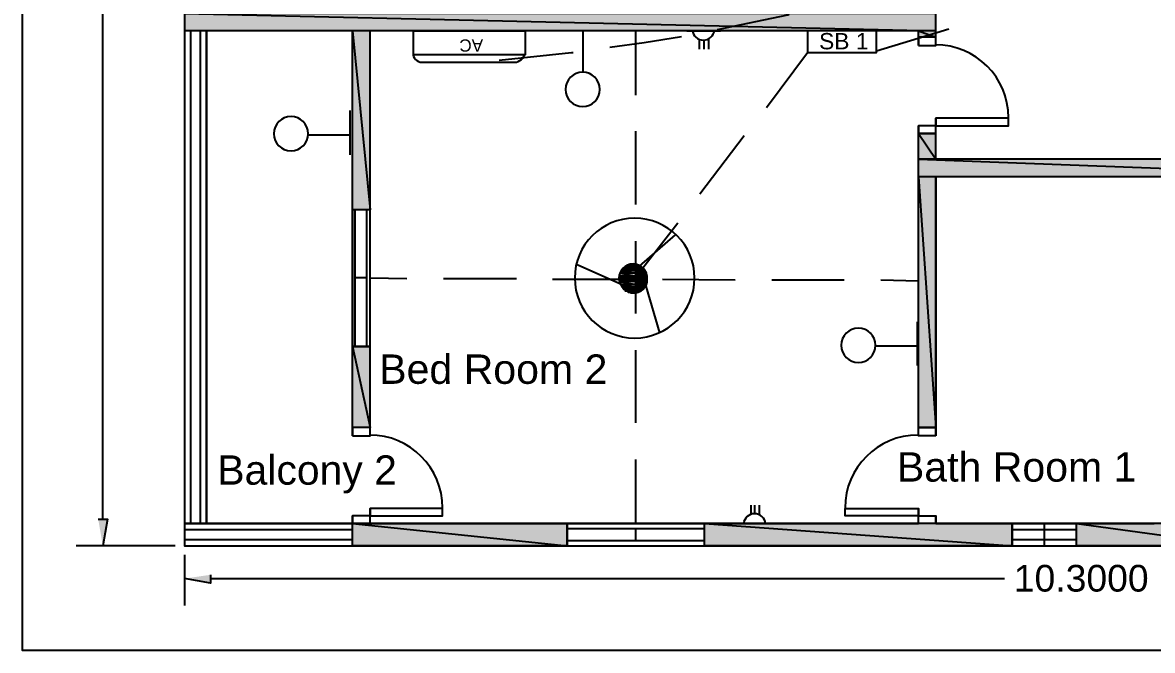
# Model space of a CAD drawing. Header units: millimetres. Extents: x 68 to 342, y 10 to 204.
# Drawn here: x 68.2 to 130.8, y 10 to 44.8 of the extents above; entities that cross this region are included whole.
import ezdxf

# ---------------------------------------------------------------- set-up
doc = ezdxf.new("R2010")
doc.units = ezdxf.units.MM
doc.styles.add('Arial$001H0', font='arial.ttf')

msp = doc.modelspace()

# ---------------------------------------------------------------- hatches: boundary and pattern name
at = {"true_color": 0x000008}
h = msp.add_hatch(color=8, dxfattribs=at)
h.paths.add_polyline_path([(118.82, 45.336), (77.164, 45.336), (118.82, 44.363)])
h.paths.add_polyline_path([(77.164, 45.336), (118.82, 44.363), (77.164, 44.363)])
h = msp.add_hatch(color=8, dxfattribs=at)
h.paths.add_polyline_path([(87.451, 44.363), (86.478, 44.363), (87.451, 34.457)])
h.paths.add_polyline_path([(86.478, 44.363), (87.451, 34.457), (86.478, 34.457)])
h = msp.add_hatch(color=8, dxfattribs=at)
h.paths.add_polyline_path([(118.82, 44.363), (117.847, 44.363), (118.82, 44.024)])
h.paths.add_polyline_path([(117.847, 44.363), (118.82, 44.024), (117.847, 44.024)])
h = msp.add_hatch(color=8, dxfattribs=at)
h.paths.add_polyline_path([(118.82, 38.69), (117.847, 38.69), (118.82, 37.251)])
h.paths.add_polyline_path([(117.847, 38.69), (118.82, 37.251), (117.847, 37.251)])
h = msp.add_hatch(color=8, dxfattribs=at)
h.paths.add_polyline_path([(144.051, 37.251), (117.847, 37.251), (144.051, 36.277)])
h.paths.add_polyline_path([(117.847, 37.251), (144.051, 36.277), (117.847, 36.277)])
h = msp.add_hatch(color=8, dxfattribs=at)
h.paths.add_polyline_path([(118.82, 36.277), (117.847, 36.277), (118.82, 22.392)])
h.paths.add_polyline_path([(117.847, 36.277), (118.82, 22.392), (117.847, 22.392)])
at = {"true_color": 0x000007}
h = msp.add_hatch(color=7, dxfattribs=at)
h.paths.add_polyline_path([(102.183, 31.366), (101.718, 31.366), (102.183, 31.282)])
h.paths.add_polyline_path([(101.718, 31.366), (102.183, 31.282), (101.591, 31.282)])
h = msp.add_hatch(color=7, dxfattribs=at)
h.paths.add_polyline_path([(102.183, 31.409), (101.887, 31.409), (102.183, 31.366)])
h.paths.add_polyline_path([(101.887, 31.409), (102.183, 31.366), (101.718, 31.366)])
h = msp.add_hatch(color=7, dxfattribs=at)
h.paths.add_polyline_path([(102.183, 31.409), (101.929, 31.409)])
h.paths.add_polyline_path([(101.929, 31.409), (102.183, 31.409), (101.887, 31.409)])
h = msp.add_hatch(color=7, dxfattribs=at)
h.paths.add_polyline_path([(102.226, 31.409), (102.183, 31.409), (102.31, 31.366)])
h.paths.add_polyline_path([(102.183, 31.409), (102.31, 31.366), (102.183, 31.366)])
h = msp.add_hatch(color=7, dxfattribs=at)
h.paths.add_polyline_path([(102.31, 31.366), (102.183, 31.366), (102.437, 31.282)])
h.paths.add_polyline_path([(102.183, 31.366), (102.437, 31.282), (102.183, 31.282)])
h = msp.add_hatch(color=7, dxfattribs=at)
h.paths.add_polyline_path([(102.183, 30.731), (101.294, 30.731), (102.183, 30.647)])
h.paths.add_polyline_path([(101.294, 30.731), (102.183, 30.647), (101.252, 30.647)])
h = msp.add_hatch(color=7, dxfattribs=at)
h.paths.add_polyline_path([(102.183, 30.943), (101.337, 30.943), (102.183, 30.774)])
h.paths.add_polyline_path([(101.337, 30.943), (102.183, 30.774), (101.294, 30.774)])
h = msp.add_hatch(color=7, dxfattribs=at)
h.paths.add_polyline_path([(102.183, 30.774), (101.294, 30.774), (102.183, 30.731)])
h.paths.add_polyline_path([(101.294, 30.774), (102.183, 30.731), (101.294, 30.731)])
h = msp.add_hatch(color=7, dxfattribs=at)
h.paths.add_polyline_path([(102.183, 31.07), (101.379, 31.07), (102.183, 30.943)])
h.paths.add_polyline_path([(101.379, 31.07), (102.183, 30.943), (101.337, 30.943)])
h = msp.add_hatch(color=7, dxfattribs=at)
h.paths.add_polyline_path([(102.183, 31.155), (101.506, 31.155), (102.183, 31.07)])
h.paths.add_polyline_path([(101.506, 31.155), (102.183, 31.07), (101.379, 31.07)])
h = msp.add_hatch(color=7, dxfattribs=at)
h.paths.add_polyline_path([(102.183, 31.197), (101.548, 31.197), (102.183, 31.155)])
h.paths.add_polyline_path([(101.548, 31.197), (102.183, 31.155), (101.506, 31.155)])
h = msp.add_hatch(color=7, dxfattribs=at)
h.paths.add_polyline_path([(102.183, 31.282), (101.591, 31.282), (102.183, 31.197)])
h.paths.add_polyline_path([(101.591, 31.282), (102.183, 31.197), (101.548, 31.197)])
h = msp.add_hatch(color=7, dxfattribs=at)
h.paths.add_polyline_path([(102.48, 31.282), (102.183, 31.282)])
h.paths.add_polyline_path([(102.48, 31.282), (102.183, 31.282), (102.437, 31.282)])
h = msp.add_hatch(color=7, dxfattribs=at)
h.paths.add_polyline_path([(102.48, 31.282), (102.183, 31.282), (102.564, 31.197)])
h.paths.add_polyline_path([(102.183, 31.282), (102.564, 31.197), (102.183, 31.197)])
h = msp.add_hatch(color=7, dxfattribs=at)
h.paths.add_polyline_path([(102.564, 31.197), (102.183, 31.197), (102.522, 31.155)])
h.paths.add_polyline_path([(102.183, 31.197), (102.522, 31.155), (102.183, 31.155)])
h = msp.add_hatch(color=7, dxfattribs=at)
h.paths.add_polyline_path([(102.522, 31.155), (102.183, 31.155), (102.48, 31.112)])
h.paths.add_polyline_path([(102.183, 31.155), (102.48, 31.112), (102.183, 31.112)])
h = msp.add_hatch(color=7, dxfattribs=at)
h.paths.add_polyline_path([(102.48, 31.112), (102.183, 31.112), (102.437, 31.07)])
h.paths.add_polyline_path([(102.183, 31.112), (102.437, 31.07), (102.183, 31.07)])
h = msp.add_hatch(color=7, dxfattribs=at)
h.paths.add_polyline_path([(102.437, 31.07), (102.183, 31.07), (102.395, 31.028)])
h.paths.add_polyline_path([(102.183, 31.07), (102.395, 31.028), (102.183, 31.028)])
h = msp.add_hatch(color=7, dxfattribs=at)
h.paths.add_polyline_path([(102.395, 31.028), (102.183, 31.028), (102.353, 30.943)])
h.paths.add_polyline_path([(102.183, 31.028), (102.353, 30.943), (102.183, 30.943)])
h = msp.add_hatch(color=7, dxfattribs=at)
h.paths.add_polyline_path([(102.353, 30.943), (102.183, 30.943), (102.226, 30.774)])
h.paths.add_polyline_path([(102.183, 30.943), (102.226, 30.774), (102.183, 30.774)])
for points in [[(102.183, 30.774), (102.226, 30.774), (102.183, 30.731)], [(102.564, 31.197), (102.607, 31.155), (102.522, 31.155)], [(72.381, 17.312), (72.889, 17.312), (72.635, 15.83)], [(78.604, 14.221), (78.604, 13.756), (77.164, 14.01)]]:
    msp.add_hatch(color=7, dxfattribs=at).paths.add_polyline_path(points)
h = msp.add_hatch(color=7, dxfattribs=at)
h.paths.add_polyline_path([(102.818, 30.774), (102.226, 30.774), (102.818, 30.731)])
h.paths.add_polyline_path([(102.226, 30.774), (102.818, 30.731), (102.183, 30.731)])
h = msp.add_hatch(color=7, dxfattribs=at)
h.paths.add_polyline_path([(102.818, 30.731), (102.183, 30.731), (102.818, 30.647)])
h.paths.add_polyline_path([(102.183, 30.731), (102.818, 30.647), (102.183, 30.647)])
h = msp.add_hatch(color=7, dxfattribs=at)
h.paths.add_polyline_path([(102.776, 30.901), (102.31, 30.901), (102.818, 30.774)])
h.paths.add_polyline_path([(102.31, 30.901), (102.818, 30.774), (102.226, 30.774)])
h = msp.add_hatch(color=7, dxfattribs=at)
h.paths.add_polyline_path([(102.776, 30.943), (102.353, 30.943), (102.776, 30.901)])
h.paths.add_polyline_path([(102.353, 30.943), (102.776, 30.901), (102.31, 30.901)])
h = msp.add_hatch(color=7, dxfattribs=at)
h.paths.add_polyline_path([(102.734, 31.028), (102.395, 31.028), (102.776, 30.943)])
h.paths.add_polyline_path([(102.395, 31.028), (102.776, 30.943), (102.353, 30.943)])
h = msp.add_hatch(color=7, dxfattribs=at)
h.paths.add_polyline_path([(102.691, 31.07), (102.437, 31.07), (102.734, 31.028)])
h.paths.add_polyline_path([(102.437, 31.07), (102.734, 31.028), (102.395, 31.028)])
h = msp.add_hatch(color=7, dxfattribs=at)
h.paths.add_polyline_path([(102.649, 31.112), (102.48, 31.112), (102.691, 31.07)])
h.paths.add_polyline_path([(102.48, 31.112), (102.691, 31.07), (102.437, 31.07)])
h = msp.add_hatch(color=7, dxfattribs=at)
h.paths.add_polyline_path([(102.607, 31.155), (102.522, 31.155), (102.649, 31.112)])
h.paths.add_polyline_path([(102.522, 31.155), (102.649, 31.112), (102.48, 31.112)])
h = msp.add_hatch(color=7, dxfattribs=at)
h.paths.add_polyline_path([(102.183, 30.647), (101.252, 30.647), (102.183, 30.604)])
h.paths.add_polyline_path([(101.252, 30.647), (102.183, 30.604), (101.252, 30.604)])
h = msp.add_hatch(color=7, dxfattribs=at)
h.paths.add_polyline_path([(102.183, 30.604), (101.252, 30.604), (102.183, 30.477)])
h.paths.add_polyline_path([(101.252, 30.604), (102.183, 30.477), (101.294, 30.477)])
h = msp.add_hatch(color=7, dxfattribs=at)
h.paths.add_polyline_path([(102.183, 30.477), (101.294, 30.477), (102.183, 30.308)])
h.paths.add_polyline_path([(101.294, 30.477), (102.183, 30.308), (101.337, 30.308)])
h = msp.add_hatch(color=7, dxfattribs=at)
h.paths.add_polyline_path([(102.183, 30.308), (101.337, 30.308), (102.183, 30.181)])
h.paths.add_polyline_path([(101.337, 30.308), (102.183, 30.181), (101.421, 30.181)])
h = msp.add_hatch(color=7, dxfattribs=at)
h.paths.add_polyline_path([(102.183, 30.181), (101.421, 30.181), (102.183, 30.054)])
h.paths.add_polyline_path([(101.421, 30.181), (102.183, 30.054), (101.506, 30.054)])
h = msp.add_hatch(color=7, dxfattribs=at)
h.paths.add_polyline_path([(102.818, 30.647), (102.183, 30.647), (102.818, 30.604)])
h.paths.add_polyline_path([(102.183, 30.647), (102.818, 30.604), (102.183, 30.604)])
h = msp.add_hatch(color=7, dxfattribs=at)
h.paths.add_polyline_path([(102.818, 30.604), (102.183, 30.604), (102.818, 30.435)])
h.paths.add_polyline_path([(102.183, 30.604), (102.818, 30.435), (102.183, 30.435)])
h = msp.add_hatch(color=7, dxfattribs=at)
h.paths.add_polyline_path([(102.818, 30.435), (102.183, 30.435), (102.776, 30.308)])
h.paths.add_polyline_path([(102.183, 30.435), (102.776, 30.308), (102.183, 30.308)])
h = msp.add_hatch(color=7, dxfattribs=at)
h.paths.add_polyline_path([(102.776, 30.308), (102.183, 30.308), (102.691, 30.181)])
h.paths.add_polyline_path([(102.183, 30.308), (102.691, 30.181), (102.183, 30.181)])
h = msp.add_hatch(color=7, dxfattribs=at)
h.paths.add_polyline_path([(102.691, 30.181), (102.183, 30.181), (102.607, 30.054)])
h.paths.add_polyline_path([(102.183, 30.181), (102.607, 30.054), (102.183, 30.054)])
h = msp.add_hatch(color=7, dxfattribs=at)
h.paths.add_polyline_path([(102.183, 30.054), (101.506, 30.054), (102.183, 29.969)])
h.paths.add_polyline_path([(101.506, 30.054), (102.183, 29.969), (101.591, 29.969)])
h = msp.add_hatch(color=7, dxfattribs=at)
h.paths.add_polyline_path([(102.183, 29.969), (101.591, 29.969), (102.183, 29.885)])
h.paths.add_polyline_path([(101.591, 29.969), (102.183, 29.885), (101.76, 29.885)])
h = msp.add_hatch(color=7, dxfattribs=at)
h.paths.add_polyline_path([(102.183, 29.885), (101.76, 29.885), (102.183, 29.842)])
h.paths.add_polyline_path([(101.76, 29.885), (102.183, 29.842), (101.887, 29.842)])
h = msp.add_hatch(color=7, dxfattribs=at)
h.paths.add_polyline_path([(101.887, 29.842), (101.929, 29.842), (102.183, 29.842)])
h.paths.add_polyline_path([(101.929, 29.842), (102.183, 29.842), (102.014, 29.842)])
h = msp.add_hatch(color=7, dxfattribs=at)
h.paths.add_polyline_path([(102.607, 30.054), (102.183, 30.054), (102.48, 29.969)])
h.paths.add_polyline_path([(102.183, 30.054), (102.48, 29.969), (102.183, 29.969)])
h = msp.add_hatch(color=7, dxfattribs=at)
h.paths.add_polyline_path([(102.48, 29.969), (102.183, 29.969), (102.31, 29.885)])
h.paths.add_polyline_path([(102.183, 29.969), (102.31, 29.885), (102.183, 29.885)])
h = msp.add_hatch(color=7, dxfattribs=at)
h.paths.add_polyline_path([(102.31, 29.885), (102.183, 29.885), (102.183, 29.842)])
h.paths.add_polyline_path([(102.183, 29.885), (102.183, 29.842)])
at = {"true_color": 0x000008}
h = msp.add_hatch(color=8, dxfattribs=at)
h.paths.add_polyline_path([(87.451, 26.879), (86.478, 26.879), (87.451, 22.392)])
h.paths.add_polyline_path([(86.478, 26.879), (87.451, 22.392), (86.478, 22.392)])
h = msp.add_hatch(color=8, dxfattribs=at)
h.paths.add_polyline_path([(98.373, 17.058), (86.478, 17.058), (98.373, 15.83)])
h.paths.add_polyline_path([(86.478, 17.058), (98.373, 15.83), (86.478, 15.83)])
h = msp.add_hatch(color=8, dxfattribs=at)
h.paths.add_polyline_path([(123.054, 17.058), (105.993, 17.058), (123.054, 15.83)])
h.paths.add_polyline_path([(105.993, 17.058), (123.054, 15.83), (105.993, 15.83)])
h = msp.add_hatch(color=8, dxfattribs=at)
h.paths.add_polyline_path([(135.669, 17.058), (126.61, 17.058), (135.669, 15.83)])
h.paths.add_polyline_path([(126.61, 17.058), (135.669, 15.83), (126.61, 15.83)])

# ---------------------------------------------------------------- linework, layer by layer
at = {"color": 7, "linetype": 'Continuous', "lineweight": 25, "true_color": 0x000007}
for p, q in [((72.635, 17.312), (72.635, 56.004)), ((118.82, 43.558), (118.82, 45.336)), ((86.478, 21.926), (86.478, 44.363)), ((117.847, 44.363), (87.451, 44.363)), ((87.451, 21.926), (87.451, 44.363)), ((100.363, 44.363), (97.95, 44.363)), ((99.262, 42.077), (99.262, 44.363)), ((105.02, 44.363), (106.882, 44.363)), ((105.697, 43.897), (105.697, 43.347)), ((105.951, 43.855), (105.951, 43.347)), ((106.205, 43.897), (106.205, 43.347)), ((117.847, 43.558), (117.847, 44.363)), ((90.457, 42.627), (95.41, 42.627)), ((86.351, 37.505), (86.351, 39.96)), ((118.82, 37.251), (118.82, 39.537)), ((117.847, 21.926), (117.847, 39.113)), ((84.065, 38.605), (86.351, 38.605)), ((143.077, 37.251), (118.82, 37.251)), ((118.82, 21.926), (118.82, 36.277)), ((102.395, 31.324), (104.385, 33.06)), ((101.294, 30.35), (98.924, 31.409)), ((102.734, 30.223), (103.496, 27.641)), ((117.804, 25.821), (117.804, 28.234)), ((115.518, 26.921), (117.804, 26.921)), ((87.451, 17.058), (87.451, 17.904)), ((108.576, 17.566), (108.576, 18.074)), ((108.787, 17.608), (108.787, 18.074)), ((109.041, 17.566), (109.041, 18.074)), ((117.847, 17.058), (117.847, 17.904)), ((78.392, 17.058), (86.478, 17.058)), ((86.478, 17.058), (86.478, 17.481)), ((87.451, 17.058), (117.847, 17.058)), ((87.451, 17.058), (117.847, 17.058)), ((107.856, 17.058), (109.719, 17.058)), ((118.82, 17.058), (118.82, 17.481)), ((118.82, 17.481), (118.82, 17.058)), ((118.82, 17.058), (130.928, 17.058)), ((118.82, 17.058), (130.928, 17.058)), ((76.656, 15.83), (71.153, 15.83)), ((77.164, 15.322), (77.164, 12.528)), ((78.604, 14.01), (122.63, 14.01))]:
    msp.add_line(p, q, dxfattribs=at)
at = {"color": 3, "linetype": 'Continuous', "lineweight": 25, "true_color": 0x000003}
for p, q in [((77.164, 44.363), (77.164, 17.058)), ((78.392, 44.363), (77.164, 44.363)), ((77.503, 44.363), (77.503, 17.058)), ((78.053, 17.058), (78.053, 44.363)), ((86.605, 34.457), (86.605, 26.879)), ((87.282, 26.879), (87.282, 34.457)), ((87.451, 26.879), (87.451, 34.457)), ((87.282, 30.689), (86.605, 30.689)), ((86.478, 26.879), (87.451, 26.879)), ((86.478, 17.058), (77.164, 17.058)), ((86.478, 15.83), (86.478, 17.058)), ((123.054, 17.058), (123.054, 15.83)), ((124.832, 15.83), (124.832, 17.058)), ((86.478, 16.719), (77.164, 16.719)), ((105.993, 16.761), (98.373, 16.761)), ((102.183, 16.126), (102.183, 16.761)), ((126.61, 16.719), (123.054, 16.719)), ((77.164, 16.169), (86.478, 16.169)), ((98.373, 16.126), (105.993, 16.126)), ((123.054, 16.169), (126.61, 16.169)), ((123.054, 15.83), (126.61, 15.83))]:
    msp.add_line(p, q, dxfattribs=at)
at = {"color": 5, "linetype": 'Continuous', "lineweight": 25, "true_color": 0x000005}
for p, q in [((102.183, 40.807), (102.183, 44.363)), ((109.422, 40.129), (111.708, 43.177)), ((102.183, 34.753), (102.183, 38.817)), ((105.739, 35.346), (108.195, 38.563)), ((102.183, 30.731), (104.512, 33.737)), ((102.183, 28.699), (102.183, 32.721)), ((87.451, 30.689), (89.483, 30.647)), ((91.515, 30.647), (95.579, 30.647)), ((97.569, 30.604), (101.633, 30.604)), ((103.665, 30.604), (107.687, 30.562)), ((109.719, 30.562), (113.74, 30.562)), ((115.772, 30.562), (117.847, 30.52)), ((102.183, 22.646), (102.183, 26.667)), ((102.183, 17.058), (102.183, 20.614))]:
    msp.add_line(p, q, dxfattribs=at)
at = {"color": 7, "linetype": 'Continuous', "lineweight": 25, "true_color": 0x000007}
for points in [[(68.19, 203.663), (303.309, 203.663), (303.309, 10.03), (68.19, 10.03)], [(89.864, 44.363), (96.045, 44.363), (96.045, 43.05), (89.864, 43.05)], [(115.518, 44.363), (111.708, 44.363), (111.708, 43.177), (115.518, 43.177)]]:
    msp.add_lwpolyline(points, close=True, dxfattribs=at)
for points in [[(176.648, 86.188), (176.648, 99.142), (77.164, 99.142), (77.164, 15.83), (176.648, 15.83), (176.648, 77.298)], [(78.392, 44.363), (78.392, 17.058), (86.478, 17.058)], [(86.478, 44.363), (78.392, 44.363), (78.392, 17.058)], [(130.928, 36.277), (118.82, 36.277), (118.82, 21.926)]]:
    msp.add_lwpolyline(points, dxfattribs=at)
at = {"color": 8, "linetype": 'Continuous', "lineweight": -2, "true_color": 0x000008}
for points in [[(118.82, 45.336), (77.164, 45.336), (118.82, 44.363)], [(87.451, 44.363), (86.478, 44.363), (87.451, 34.457)], [(118.82, 44.363), (117.847, 44.363), (118.82, 44.024)], [(118.82, 38.69), (117.847, 38.69), (118.82, 37.251)], [(144.051, 37.251), (117.847, 37.251), (144.051, 36.277)], [(118.82, 36.277), (117.847, 36.277), (118.82, 22.392)], [(87.451, 26.879), (86.478, 26.879), (87.451, 22.392)], [(98.373, 17.058), (86.478, 17.058), (98.373, 15.83)], [(123.054, 17.058), (105.993, 17.058), (123.054, 15.83)], [(135.669, 17.058), (126.61, 17.058), (135.669, 15.83)]]:
    msp.add_lwpolyline(points, close=True, dxfattribs=at)
for points in [[(77.164, 45.336), (118.82, 44.363), (77.164, 44.363)], [(86.478, 44.363), (87.451, 34.457), (86.478, 34.457)], [(117.847, 44.363), (118.82, 44.024), (117.847, 44.024)], [(117.847, 38.69), (118.82, 37.251), (117.847, 37.251)], [(117.847, 37.251), (144.051, 36.277), (117.847, 36.277)], [(117.847, 36.277), (118.82, 22.392), (117.847, 22.392)], [(86.478, 26.879), (87.451, 22.392), (86.478, 22.392)], [(86.478, 17.058), (98.373, 15.83), (86.478, 15.83)], [(105.993, 17.058), (123.054, 15.83), (105.993, 15.83)], [(126.61, 17.058), (135.669, 15.83), (126.61, 15.83)]]:
    msp.add_lwpolyline(points, dxfattribs=at)
at = {"color": 1, "linetype": 'Continuous', "lineweight": 25, "true_color": 0x000001}
for points in [[(106.713, 44.447), (110.608, 45.252), (110.692, 45.294)], [(115.518, 43.262), (118.863, 44.278), (119.54, 44.49)], [(100.744, 43.474), (102.649, 43.728), (104.723, 44.066)], [(94.606, 42.754), (98.627, 43.177), (98.712, 43.177)]]:
    msp.add_lwpolyline(points, dxfattribs=at)
at = {"color": 3, "linetype": 'Continuous', "lineweight": 25, "true_color": 0x000003}
for points in [[(77.164, 17.058), (78.392, 17.058), (78.392, 44.363)], [(87.451, 34.457), (86.478, 34.457), (86.478, 26.879)], [(77.164, 17.058), (77.164, 15.83), (86.478, 15.83)], [(98.373, 17.058), (98.373, 15.83), (105.993, 15.83)], [(105.993, 15.83), (105.993, 17.058), (98.373, 17.058)], [(126.61, 15.83), (126.61, 17.058), (123.054, 17.058)]]:
    msp.add_lwpolyline(points, dxfattribs=at)
at = {"color": 2, "linetype": 'Continuous', "lineweight": 25, "true_color": 0x000002}
for points in [[(117.847, 43.558), (118.82, 43.558), (118.82, 44.024), (117.847, 44.024)], [(118.82, 39.113), (122.842, 39.113), (122.842, 39.537), (118.82, 39.537)], [(117.847, 38.69), (118.82, 38.69), (118.82, 39.113), (117.847, 39.113)], [(86.478, 21.926), (87.451, 21.926), (87.451, 22.392), (86.478, 22.392)], [(118.82, 21.926), (117.847, 21.926), (117.847, 22.392), (118.82, 22.392)], [(87.451, 17.481), (91.473, 17.481), (91.473, 17.904), (87.451, 17.904)], [(117.847, 17.481), (113.783, 17.481), (113.783, 17.904), (117.847, 17.904)], [(86.478, 17.058), (87.451, 17.058), (87.451, 17.481), (86.478, 17.481)], [(118.82, 17.058), (117.847, 17.058), (117.847, 17.481), (118.82, 17.481)]]:
    msp.add_lwpolyline(points, close=True, dxfattribs=at)
at = {"color": 7, "linetype": 'Continuous', "lineweight": -2, "true_color": 0x000007}
for points in [[(101.718, 31.366), (102.183, 31.282), (101.591, 31.282)], [(101.887, 31.409), (102.183, 31.366), (101.718, 31.366)], [(101.929, 31.409), (102.183, 31.409), (101.887, 31.409)], [(102.014, 31.409), (102.183, 31.409), (101.929, 31.409)], [(102.183, 31.409), (102.226, 31.409), (102.226, 31.409)], [(102.183, 31.409), (102.31, 31.366), (102.183, 31.366)], [(102.183, 31.366), (102.437, 31.282), (102.183, 31.282)], [(101.294, 30.731), (102.183, 30.647), (101.252, 30.647)], [(101.337, 30.943), (102.183, 30.774), (101.294, 30.774)], [(102.183, 30.774), (102.183, 30.774), (101.294, 30.774)], [(101.294, 30.774), (102.183, 30.731), (101.294, 30.731)], [(101.379, 31.07), (102.183, 30.943), (101.337, 30.943)], [(101.506, 31.155), (102.183, 31.07), (101.379, 31.07)], [(101.548, 31.197), (102.183, 31.155), (101.506, 31.155)], [(101.591, 31.282), (102.183, 31.197), (101.548, 31.197)], [(102.48, 31.282), (102.183, 31.282), (102.437, 31.282)], [(102.183, 31.282), (102.564, 31.197), (102.183, 31.197)], [(102.183, 31.197), (102.522, 31.155), (102.183, 31.155)], [(102.183, 31.155), (102.48, 31.112), (102.183, 31.112)], [(102.183, 31.112), (102.437, 31.07), (102.183, 31.07)], [(102.183, 31.07), (102.395, 31.028), (102.183, 31.028)], [(102.183, 31.028), (102.353, 30.943), (102.183, 30.943)], [(102.183, 30.943), (102.226, 30.774), (102.183, 30.774)], [(102.183, 30.774), (102.226, 30.774), (102.183, 30.731)], [(102.226, 30.774), (102.818, 30.731), (102.183, 30.731)], [(102.183, 30.731), (102.818, 30.647), (102.183, 30.647)], [(102.31, 30.901), (102.818, 30.774), (102.226, 30.774)], [(102.353, 30.943), (102.776, 30.901), (102.31, 30.901)], [(102.395, 31.028), (102.776, 30.943), (102.353, 30.943)], [(102.437, 31.07), (102.734, 31.028), (102.395, 31.028)], [(102.48, 31.112), (102.691, 31.07), (102.437, 31.07)], [(102.522, 31.155), (102.649, 31.112), (102.48, 31.112)], [(102.564, 31.197), (102.607, 31.155), (102.522, 31.155)], [(101.252, 30.647), (102.183, 30.604), (101.252, 30.604)], [(102.183, 30.604), (102.183, 30.604), (101.252, 30.604)], [(102.183, 30.604), (102.183, 30.604), (101.252, 30.604)], [(101.252, 30.604), (102.183, 30.477), (101.294, 30.477)], [(101.294, 30.477), (102.183, 30.308), (101.337, 30.308)], [(101.337, 30.308), (102.183, 30.181), (101.421, 30.181)], [(101.421, 30.181), (102.183, 30.054), (101.506, 30.054)], [(102.183, 30.647), (102.818, 30.604), (102.183, 30.604)], [(102.183, 30.604), (102.818, 30.604), (102.818, 30.604)], [(102.183, 30.604), (102.818, 30.435), (102.183, 30.435)], [(102.183, 30.435), (102.776, 30.308), (102.183, 30.308)], [(102.183, 30.308), (102.691, 30.181), (102.183, 30.181)], [(102.183, 30.181), (102.607, 30.054), (102.183, 30.054)], [(101.506, 30.054), (102.183, 29.969), (101.591, 29.969)], [(101.591, 29.969), (102.183, 29.885), (101.76, 29.885)], [(101.76, 29.885), (102.183, 29.842), (101.887, 29.842)], [(101.887, 29.842), (102.183, 29.842), (102.183, 29.842)], [(101.929, 29.842), (102.183, 29.842), (102.014, 29.842)], [(102.183, 30.054), (102.48, 29.969), (102.183, 29.969)], [(102.183, 29.969), (102.31, 29.885), (102.183, 29.885)], [(72.381, 17.312), (72.889, 17.312), (72.635, 15.83)], [(78.604, 14.221), (78.604, 13.756), (77.164, 14.01)]]:
    msp.add_lwpolyline(points, dxfattribs=at)
for points in [[(102.183, 31.366), (101.718, 31.366), (102.183, 31.282)], [(102.183, 31.409), (101.887, 31.409), (102.183, 31.366)], [(102.183, 31.409), (101.929, 31.409)], [(102.226, 31.409), (102.183, 31.409), (102.31, 31.366)], [(102.31, 31.366), (102.183, 31.366), (102.437, 31.282)], [(101.294, 30.774), (102.183, 30.774), (102.183, 30.774)], [(102.183, 30.774), (101.294, 30.774), (102.183, 30.731)], [(102.183, 30.731), (101.294, 30.731), (102.183, 30.647)], [(102.183, 30.943), (101.337, 30.943), (102.183, 30.774)], [(102.183, 31.07), (101.379, 31.07), (102.183, 30.943)], [(102.183, 31.155), (101.506, 31.155), (102.183, 31.07)], [(102.183, 31.197), (101.548, 31.197), (102.183, 31.155)], [(102.183, 31.282), (101.591, 31.282), (102.183, 31.197)], [(102.48, 31.282), (102.48, 31.282), (102.183, 31.282)], [(102.48, 31.282), (102.183, 31.282), (102.564, 31.197)], [(102.564, 31.197), (102.183, 31.197), (102.522, 31.155)], [(102.522, 31.155), (102.183, 31.155), (102.48, 31.112)], [(102.48, 31.112), (102.183, 31.112), (102.437, 31.07)], [(102.437, 31.07), (102.183, 31.07), (102.395, 31.028)], [(102.395, 31.028), (102.183, 31.028), (102.353, 30.943)], [(102.353, 30.943), (102.183, 30.943), (102.226, 30.774)], [(102.818, 30.731), (102.183, 30.731), (102.818, 30.647)], [(102.818, 30.774), (102.226, 30.774), (102.818, 30.731)], [(102.776, 30.901), (102.31, 30.901), (102.818, 30.774)], [(102.776, 30.943), (102.353, 30.943), (102.776, 30.901)], [(102.734, 31.028), (102.395, 31.028), (102.776, 30.943)], [(102.691, 31.07), (102.437, 31.07), (102.734, 31.028)], [(102.649, 31.112), (102.48, 31.112), (102.691, 31.07)], [(102.607, 31.155), (102.522, 31.155), (102.649, 31.112)], [(102.183, 30.647), (101.252, 30.647), (102.183, 30.604)], [(101.252, 30.604), (102.183, 30.604), (102.183, 30.604)], [(101.252, 30.604), (102.183, 30.604), (102.183, 30.604)], [(102.183, 30.604), (101.252, 30.604), (102.183, 30.477)], [(102.183, 30.477), (101.294, 30.477), (102.183, 30.308)], [(102.183, 30.308), (101.337, 30.308), (102.183, 30.181)], [(102.183, 30.181), (101.421, 30.181), (102.183, 30.054)], [(102.818, 30.647), (102.183, 30.647), (102.818, 30.604)], [(102.183, 30.604), (102.818, 30.604), (102.818, 30.604)], [(102.818, 30.604), (102.818, 30.604), (102.183, 30.604)], [(102.818, 30.604), (102.183, 30.604)], [(102.818, 30.604), (102.183, 30.604), (102.818, 30.435)], [(102.818, 30.435), (102.183, 30.435), (102.776, 30.308)], [(102.776, 30.308), (102.183, 30.308), (102.691, 30.181)], [(102.691, 30.181), (102.183, 30.181), (102.607, 30.054)], [(102.183, 30.054), (101.506, 30.054), (102.183, 29.969)], [(102.183, 29.969), (101.591, 29.969), (102.183, 29.885)], [(102.183, 29.885), (101.76, 29.885), (102.183, 29.842)], [(101.887, 29.842), (101.929, 29.842), (102.183, 29.842)], [(102.607, 30.054), (102.183, 30.054), (102.48, 29.969)], [(102.48, 29.969), (102.183, 29.969), (102.31, 29.885)], [(102.31, 29.885), (102.183, 29.885), (102.183, 29.842)], [(102.183, 29.885), (102.183, 29.842), (102.183, 29.842)], [(102.183, 29.842), (102.183, 29.842)]]:
    msp.add_lwpolyline(points, close=True, dxfattribs=at)
at = {"color": 7, "linetype": 'Continuous', "lineweight": 25, "true_color": 0x000007}
for points in [[(105.319, 44.409), (105.35, 44.094), (105.614, 43.855), (105.93, 43.855)], [(105.93, 43.855), (106.246, 43.855), (106.51, 44.094), (106.541, 44.409)], [(89.833, 43.05), (89.89, 42.773), (90.155, 42.589), (90.435, 42.634)], [(95.36, 42.631), (95.651, 42.597), (95.925, 42.773), (96.015, 43.052)], [(99.241, 42.077), (98.715, 42.077), (98.289, 41.65), (98.289, 41.124)], [(100.194, 41.124), (100.194, 41.65), (99.767, 42.077), (99.241, 42.077)], [(98.289, 41.124), (98.289, 40.598), (98.715, 40.172), (99.241, 40.172)], [(99.241, 40.172), (99.767, 40.172), (100.194, 40.598), (100.194, 41.124)], [(83.07, 39.621), (82.544, 39.621), (82.117, 39.195), (82.117, 38.669)], [(84.022, 38.669), (84.022, 39.195), (83.596, 39.621), (83.07, 39.621)], [(82.117, 38.669), (82.117, 38.143), (82.544, 37.716), (83.07, 37.716)], [(83.07, 37.716), (83.596, 37.716), (84.022, 38.143), (84.022, 38.669)], [(102.12, 33.991), (100.285, 33.991), (98.797, 32.503), (98.797, 30.668)], [(105.443, 30.668), (105.443, 32.503), (103.955, 33.991), (102.12, 33.991)], [(102.035, 31.451), (101.603, 31.451), (101.252, 31.1), (101.252, 30.668)], [(102.818, 30.668), (102.818, 31.1), (102.468, 31.451), (102.035, 31.451)], [(98.797, 30.668), (98.797, 28.833), (100.285, 27.345), (102.12, 27.345)], [(101.252, 30.668), (101.252, 30.235), (101.603, 29.885), (102.035, 29.885)], [(102.035, 29.885), (102.468, 29.885), (102.818, 30.235), (102.818, 30.668)], [(102.12, 27.345), (103.955, 27.345), (105.443, 28.833), (105.443, 30.668)], [(114.524, 27.895), (113.997, 27.895), (113.571, 27.469), (113.571, 26.943)], [(115.476, 26.943), (115.476, 27.469), (115.05, 27.895), (114.524, 27.895)], [(113.571, 26.943), (113.571, 26.417), (113.997, 25.99), (114.524, 25.99)], [(114.524, 25.99), (115.05, 25.99), (115.476, 26.417), (115.476, 26.943)], [(108.766, 17.608), (108.45, 17.608), (108.186, 17.368), (108.155, 17.054)], [(109.377, 17.054), (109.346, 17.368), (109.082, 17.608), (108.766, 17.608)]]:
    msp.add_open_spline(points, degree=3, dxfattribs=at)
at = {"color": 2, "linetype": 'Continuous', "lineweight": 25, "true_color": 0x000002}
for points in [[(122.842, 39.558), (122.842, 41.791), (121.032, 43.601), (118.799, 43.601)], [(91.473, 17.926), (91.473, 20.158), (89.663, 21.968), (87.43, 21.968)], [(117.826, 21.968), (115.593, 21.968), (113.783, 20.158), (113.783, 17.926)]]:
    msp.add_open_spline(points, degree=3, dxfattribs=at)

# ---------------------------------------------------------------- texts
at = {"color": 251, "true_color": 0x545454, "style": 'Arial$001H0'}
msp.add_text('AC', height=0.6761, rotation=180, dxfattribs=at).set_placement((93.717, 43.897))
at = {"color": 7, "true_color": 0x000007, "style": 'Arial$001H0'}
for s, height, p in [('SB 1', 0.9038, (112.343, 43.347)), ('Bed Room 2', 1.6293, (87.959, 24.805)), ('Balcony 2', 1.6226, (78.985, 19.217)), ('Bath Room 1', 1.62827, (116.661, 19.386)), ('10.3000', 1.4805, (123.138, 13.29))]:
    msp.add_text(s, height=height, dxfattribs=at).set_placement(p)

doc.saveas('drawing.dxf')
